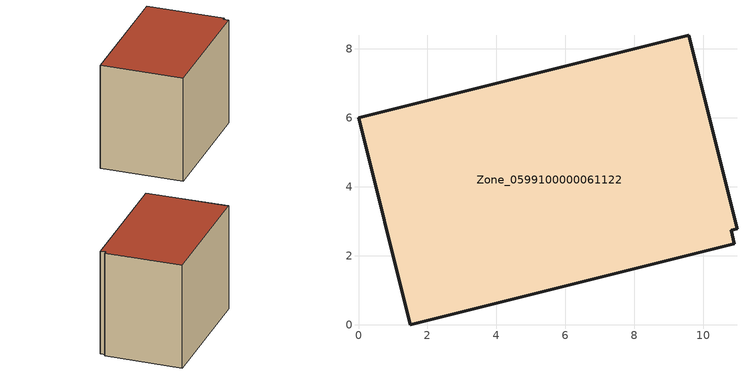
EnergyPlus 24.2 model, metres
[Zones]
Zone_0599100000061122
 floor ground (C_G): 10.97,2.79 10.8,2.75 10.9,2.35 1.5,0 0,6 9.57,8.39 z0
 wall outside (C_F): 10.97,2.79 9.57,8.39 0,6 1.5,0 10.9,2.35 10.8,2.75 10.97,2.79 z0:8.08
 roof outside (C_R): 10.8,2.75 10.97,2.79 9.57,8.39 0,6 1.5,0 10.9,2.35 z8.08
[BUILDING]
Pand.0599100000061122: North Axis=0; Terrain=City; Loads Convergence Tolerance Value=0.04; Temperature Convergence Tolerance Value=0.4; Solar Distribution=FullExterior; Maximum Number of Warmup Days=25; Minimum Number of Warmup Days=1
[Site:Location]
Rotterdam.The.Hague.AP_ZH_NLD Design_Conditions: Latitude=51.96; Longitude=4.45; Time Zone=1; Elevation=-4.5
[SITE:GROUNDTEMPERATURE:BUILDINGSURFACE]
18, 18, 18, 18, 18, 18, 18, 18, 18, 18, 18, 18
[MATERIAL] Thermal Absorptance=0.9; Solar Absorptance=0.7; Visible Absorptance=0.7
Name | Roughness | Thickness | Conductivity | Density | Specific Heat
G.TI.1965-1974 | MediumSmooth | 0.15 | 0.882353 | 540 | 1210
F.TI.1965-1974 | Rough | 0.3 | 0.697674 | 1920 | 840
R.TI.1965-1974 | MediumRough | 0.2 | 0.232558 | 1500 | 1000
[CONSTRUCTION]
C_G: G.TI.1965-1974
C_F: F.TI.1965-1974
C_R: R.TI.1965-1974
[ZONE]
Zone_0599100000061122: Type=1; Multiplier=1; Ceiling Height=Autocalculate; Volume=Autocalculate; Floor Area=autocalculate; Part of Total Floor Area=Yes
[ZONEINFILTRATION:DESIGNFLOWRATE]
Infil_Zone_0599100000061122: Zone or ZoneList or Space or SpaceList=Zone_0599100000061122; Schedule=AlwaysOn; Design Flow Rate Calculation Method=Flow/Area; Flow Rate per Floor Area=0.003; Constant Term Coefficient=1; Temperature Term Coefficient=0; Velocity Term Coefficient=0; Velocity Squared Term Coefficient=0
[HVACTEMPLATE:ZONE:IDEALLOADSAIRSYSTEM]
Zone_0599100000061122: Maximum Heating Supply Air Temperature=50; Minimum Cooling Supply Air Temperature=13; Maximum Heating Supply Air Humidity Ratio=0.0156; Minimum Cooling Supply Air Humidity Ratio=0.0077; Heating Limit=NoLimit; Cooling Limit=NoLimit; Dehumidification Control Type=ConstantSensibleHeatRatio; Cooling Sensible Heat Ratio=0.7; Dehumidification Setpoint=60; Humidification Control Type=None; Humidification Setpoint=30; Outdoor Air Method=None; Outdoor Air Flow Rate per Person=0.00944; Outdoor Air Flow Rate per Zone Floor Area=0; Outdoor Air Flow Rate per Zone=0; Demand Controlled Ventilation Type=None; Outdoor Air Economizer Type=NoEconomizer; Heat Recovery Type=None; Sensible Heat Recovery Effectiveness=0.7; Latent Heat Recovery Effectiveness=0.65
[ZONECONTROL:THERMOSTAT]
ThermostatControl_Zone_0599100000061122: Zone or ZoneList=Zone_0599100000061122; Control Type Schedule=DualSetpointControlType; Control 1=Thermostat_Zone_0599100000061122; Temperature Difference Between Cutout And Setpoint=0
[THERMOSTATSETPOINT:DUALSETPOINT]
Thermostat_Zone_0599100000061122: Heating Setpoint Temperature Schedule=HeatingSetpoint_Zone_0599100000061122; Cooling Setpoint Temperature Schedule=CoolingSetpoint_Zone_0599100000061122
[SCHEDULE:COMPACT]
HeatingSetpoint_Zone_0599100000061122: Through: 12/31, For: AllDays, Until: 24:00, 21
CoolingSetpoint_Zone_0599100000061122: Through: 12/31, For: AllDays, Until: 24:00, 24
DualSetpointControlType: Through: 12/31, For: AllDays, Until: 24:00, 4
AlwaysOn: Through: 12/31, For: AllDays, Until: 24:00, 1
